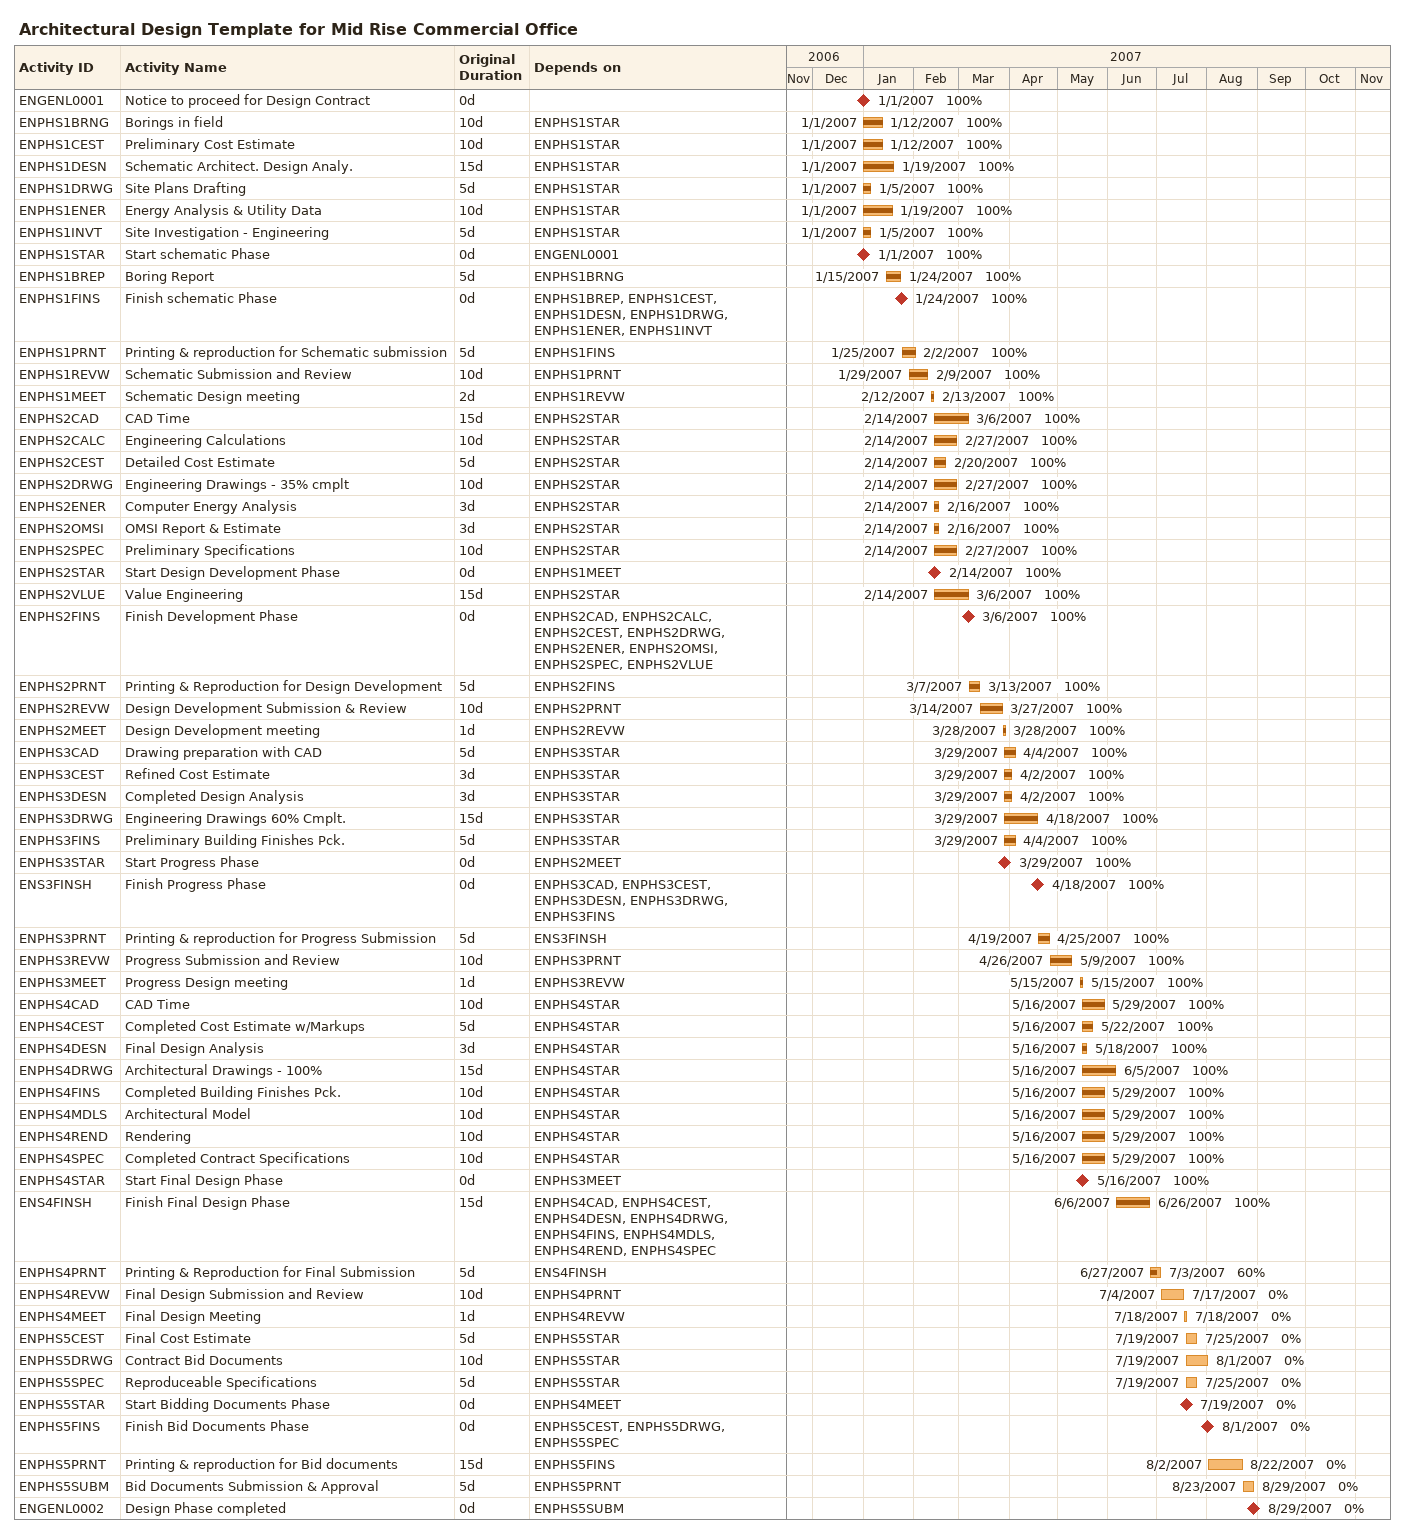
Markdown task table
Architectural Design Template for Mid Rise Commercial Office

| ID | Task | Original duration | Start | Finish | Predecessors | % complete |
|---|---|---|---|---|---|---|
| ENGENL0001 | Notice to proceed for Design Contract | 0d | 2007-01-01 | 2007-01-01 |  | 100 |
| ENPHS1BRNG | Borings in field | 10d | 2007-01-01 | 2007-01-12 | ENPHS1STAR | 100 |
| ENPHS1CEST | Preliminary Cost Estimate | 10d | 2007-01-01 | 2007-01-12 | ENPHS1STAR | 100 |
| ENPHS1DESN | Schematic Architect. Design Analy. | 15d | 2007-01-01 | 2007-01-19 | ENPHS1STAR | 100 |
| ENPHS1DRWG | Site Plans Drafting | 5d | 2007-01-01 | 2007-01-05 | ENPHS1STAR | 100 |
| ENPHS1ENER | Energy Analysis & Utility Data | 10d | 2007-01-01 | 2007-01-19 | ENPHS1STAR | 100 |
| ENPHS1INVT | Site Investigation - Engineering | 5d | 2007-01-01 | 2007-01-05 | ENPHS1STAR | 100 |
| ENPHS1STAR | Start schematic Phase | 0d | 2007-01-01 | 2007-01-01 | ENGENL0001 | 100 |
| ENPHS1BREP | Boring Report | 5d | 2007-01-15 | 2007-01-24 | ENPHS1BRNG | 100 |
| ENPHS1FINS | Finish schematic Phase | 0d | 2007-01-24 | 2007-01-24 | ENPHS1BREP, ENPHS1CEST, ENPHS1DESN, ENPHS1DRWG, ENPHS1ENER, ENPHS1INVT | 100 |
| ENPHS1PRNT | Printing & reproduction for Schematic submission | 5d | 2007-01-25 | 2007-02-02 | ENPHS1FINS | 100 |
| ENPHS1REVW | Schematic Submission and Review | 10d | 2007-01-29 | 2007-02-09 | ENPHS1PRNT | 100 |
| ENPHS1MEET | Schematic Design meeting | 2d | 2007-02-12 | 2007-02-13 | ENPHS1REVW | 100 |
| ENPHS2CAD | CAD Time | 15d | 2007-02-14 | 2007-03-06 | ENPHS2STAR | 100 |
| ENPHS2CALC | Engineering Calculations | 10d | 2007-02-14 | 2007-02-27 | ENPHS2STAR | 100 |
| ENPHS2CEST | Detailed Cost Estimate | 5d | 2007-02-14 | 2007-02-20 | ENPHS2STAR | 100 |
| ENPHS2DRWG | Engineering Drawings - 35% cmplt | 10d | 2007-02-14 | 2007-02-27 | ENPHS2STAR | 100 |
| ENPHS2ENER | Computer Energy Analysis | 3d | 2007-02-14 | 2007-02-16 | ENPHS2STAR | 100 |
| ENPHS2OMSI | OMSI Report & Estimate | 3d | 2007-02-14 | 2007-02-16 | ENPHS2STAR | 100 |
| ENPHS2SPEC | Preliminary Specifications | 10d | 2007-02-14 | 2007-02-27 | ENPHS2STAR | 100 |
| ENPHS2STAR | Start Design Development Phase | 0d | 2007-02-14 | 2007-02-14 | ENPHS1MEET | 100 |
| ENPHS2VLUE | Value Engineering | 15d | 2007-02-14 | 2007-03-06 | ENPHS2STAR | 100 |
| ENPHS2FINS | Finish Development Phase | 0d | 2007-03-06 | 2007-03-06 | ENPHS2CAD, ENPHS2CALC, ENPHS2CEST, ENPHS2DRWG, ENPHS2ENER, ENPHS2OMSI, ENPHS2SPEC, ENPHS2VLUE | 100 |
| ENPHS2PRNT | Printing & Reproduction for Design Development | 5d | 2007-03-07 | 2007-03-13 | ENPHS2FINS | 100 |
| ENPHS2REVW | Design Development Submission & Review | 10d | 2007-03-14 | 2007-03-27 | ENPHS2PRNT | 100 |
| ENPHS2MEET | Design Development meeting | 1d | 2007-03-28 | 2007-03-28 | ENPHS2REVW | 100 |
| ENPHS3CAD | Drawing preparation with CAD | 5d | 2007-03-29 | 2007-04-04 | ENPHS3STAR | 100 |
| ENPHS3CEST | Refined Cost Estimate | 3d | 2007-03-29 | 2007-04-02 | ENPHS3STAR | 100 |
| ENPHS3DESN | Completed Design Analysis | 3d | 2007-03-29 | 2007-04-02 | ENPHS3STAR | 100 |
| ENPHS3DRWG | Engineering Drawings 60% Cmplt. | 15d | 2007-03-29 | 2007-04-18 | ENPHS3STAR | 100 |
| ENPHS3FINS | Preliminary Building Finishes Pck. | 5d | 2007-03-29 | 2007-04-04 | ENPHS3STAR | 100 |
| ENPHS3STAR | Start Progress Phase | 0d | 2007-03-29 | 2007-03-29 | ENPHS2MEET | 100 |
| ENS3FINSH | Finish Progress Phase | 0d | 2007-04-18 | 2007-04-18 | ENPHS3CAD, ENPHS3CEST, ENPHS3DESN, ENPHS3DRWG, ENPHS3FINS | 100 |
| ENPHS3PRNT | Printing & reproduction for Progress Submission | 5d | 2007-04-19 | 2007-04-25 | ENS3FINSH | 100 |
| ENPHS3REVW | Progress Submission and Review | 10d | 2007-04-26 | 2007-05-09 | ENPHS3PRNT | 100 |
| ENPHS3MEET | Progress Design meeting | 1d | 2007-05-15 | 2007-05-15 | ENPHS3REVW | 100 |
| ENPHS4CAD | CAD Time | 10d | 2007-05-16 | 2007-05-29 | ENPHS4STAR | 100 |
| ENPHS4CEST | Completed Cost Estimate w/Markups | 5d | 2007-05-16 | 2007-05-22 | ENPHS4STAR | 100 |
| ENPHS4DESN | Final Design Analysis | 3d | 2007-05-16 | 2007-05-18 | ENPHS4STAR | 100 |
| ENPHS4DRWG | Architectural Drawings - 100% | 15d | 2007-05-16 | 2007-06-05 | ENPHS4STAR | 100 |
| ENPHS4FINS | Completed Building Finishes Pck. | 10d | 2007-05-16 | 2007-05-29 | ENPHS4STAR | 100 |
| ENPHS4MDLS | Architectural Model | 10d | 2007-05-16 | 2007-05-29 | ENPHS4STAR | 100 |
| ENPHS4REND | Rendering | 10d | 2007-05-16 | 2007-05-29 | ENPHS4STAR | 100 |
| ENPHS4SPEC | Completed Contract Specifications | 10d | 2007-05-16 | 2007-05-29 | ENPHS4STAR | 100 |
| ENPHS4STAR | Start Final Design Phase | 0d | 2007-05-16 | 2007-05-16 | ENPHS3MEET | 100 |
| ENS4FINSH | Finish Final Design Phase | 15d | 2007-06-06 | 2007-06-26 | ENPHS4CAD, ENPHS4CEST, ENPHS4DESN, ENPHS4DRWG, ENPHS4FINS, ENPHS4MDLS, ENPHS4REND, ENPHS4SPEC | 100 |
| ENPHS4PRNT | Printing & Reproduction for Final Submission | 5d | 2007-06-27 | 2007-07-03 | ENS4FINSH | 60 |
| ENPHS4REVW | Final Design Submission and Review | 10d | 2007-07-04 | 2007-07-17 | ENPHS4PRNT | 0 |
| ENPHS4MEET | Final Design Meeting | 1d | 2007-07-18 | 2007-07-18 | ENPHS4REVW | 0 |
| ENPHS5CEST | Final Cost Estimate | 5d | 2007-07-19 | 2007-07-25 | ENPHS5STAR | 0 |
| ENPHS5DRWG | Contract Bid Documents | 10d | 2007-07-19 | 2007-08-01 | ENPHS5STAR | 0 |
| ENPHS5SPEC | Reproduceable Specifications | 5d | 2007-07-19 | 2007-07-25 | ENPHS5STAR | 0 |
| ENPHS5STAR | Start Bidding Documents Phase | 0d | 2007-07-19 | 2007-07-19 | ENPHS4MEET | 0 |
| ENPHS5FINS | Finish Bid Documents Phase | 0d | 2007-08-01 | 2007-08-01 | ENPHS5CEST, ENPHS5DRWG, ENPHS5SPEC | 0 |
| ENPHS5PRNT | Printing & reproduction for Bid documents | 15d | 2007-08-02 | 2007-08-22 | ENPHS5FINS | 0 |
| ENPHS5SUBM | Bid Documents Submission & Approval | 5d | 2007-08-23 | 2007-08-29 | ENPHS5PRNT | 0 |
| ENGENL0002 | Design Phase completed | 0d | 2007-08-29 | 2007-08-29 | ENPHS5SUBM | 0 |
